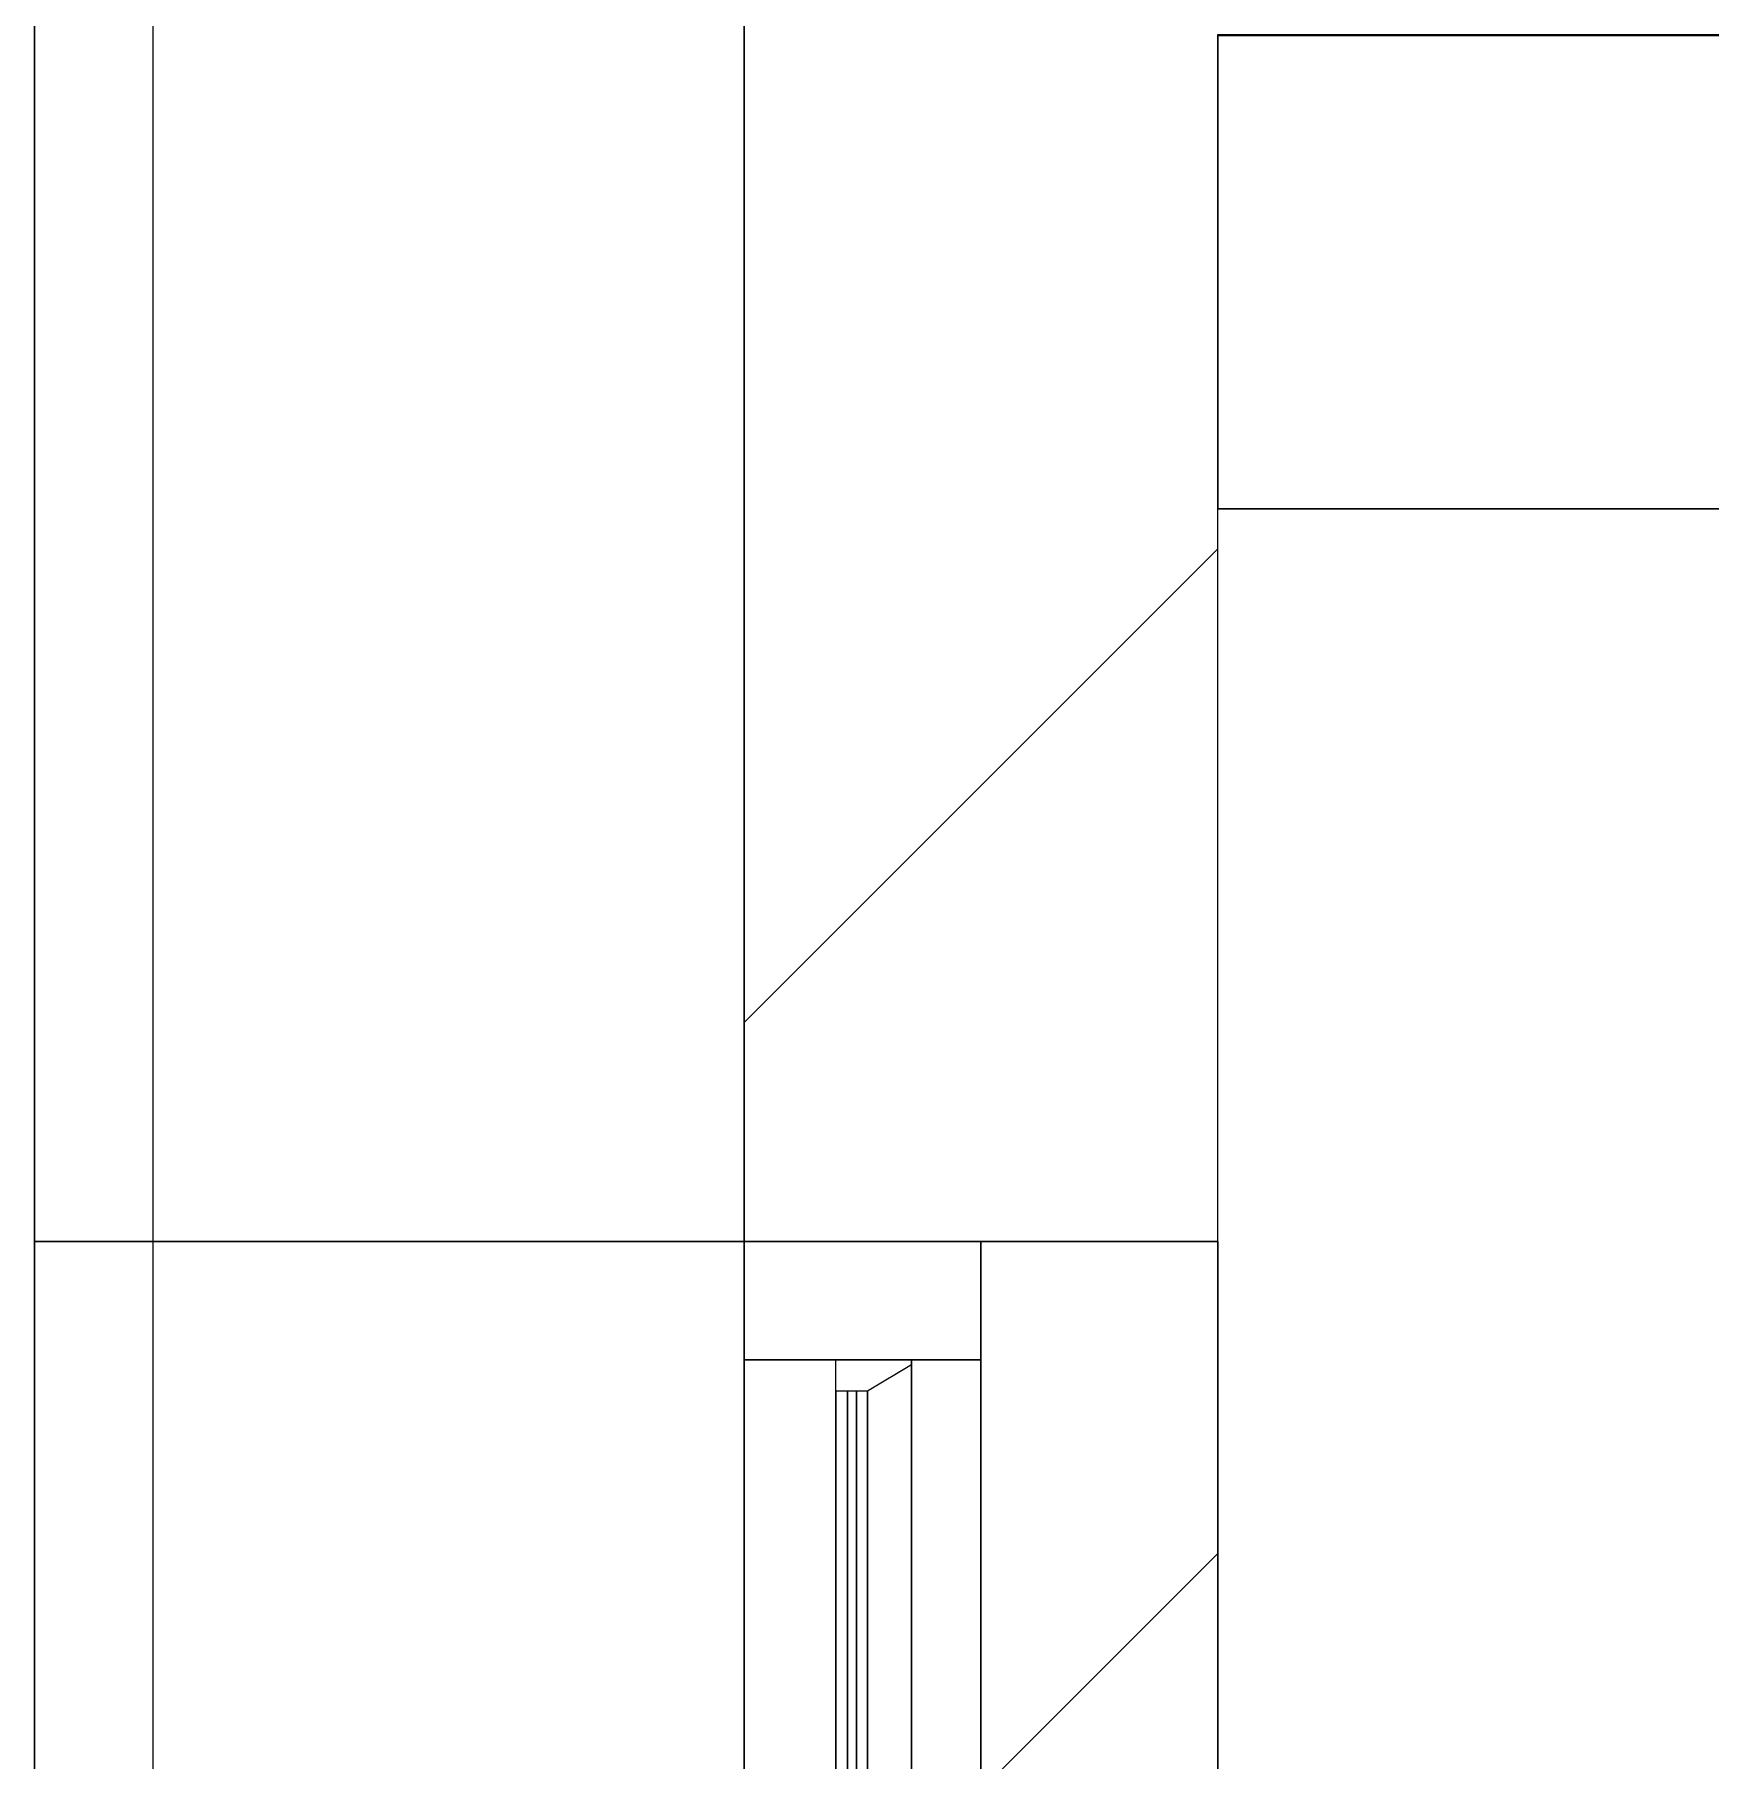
# Model space of a CAD drawing. Header units: millimetres. Extents: x -4000 to 187956, y -58990 to 162485.
# Drawn here: x 0 to 708, y 24171 to 24900 of the extents above; entities that cross this region are included whole.
import ezdxf

# ---------------------------------------------------------------- set-up
doc = ezdxf.new("R2010")
doc.units = ezdxf.units.MM
doc.linetypes.add('Grid Line', pattern=[2222.5, 1270, -317.5, 317.5, -317.5])
doc.linetypes.add('Grid Line 12_5mm', pattern=[2150, 1250, -300, 300, -300])
for name, color, linetype, lineweight in [('A-FLOR-LEVL', 51, 'Continuous', 9), ('A-GLAZ', 151, 'Continuous', 13), ('A-WALL', 113, 'Continuous', 13), ('A-WALL-PATT', 111, 'Continuous', 13), ('S-GRID', 1, 'Continuous', 30)]:
    doc.layers.add(name, color=color, linetype=linetype, lineweight=lineweight)

# ---------------------------------------------------------------- blocks, each defined once
blk = doc.blocks.new('WAF - 1240x600-V737-FFS - TANG 1')
at = {"layer": 'A-GLAZ', "color": 161, "lineweight": 15}
for p, q in [((-570, 0), (-620, 0)), ((-620, -100), (-620, 0)), ((570, 0), (-570, 0)), ((-570, 0), (570, 0)), ((-570, -29.29), (-570, 0)), ((-570, 0), (-570, -100)), ((-570, -61.31), (-570, -29.29)), ((570, -29.29), (-570, -29.29)), ((570, -61.31), (-570, -61.31)), ((-570, -100), (-570, -61.31)), ((620, -100), (-620, -100))]:
    blk.add_line(p, q, dxfattribs=at)
at = {"layer": 'A-GLAZ', "color": 163, "lineweight": 15}
for p, q in [((-620, 0), (620, 0)), ((-620, -100), (-620, 0))]:
    blk.add_line(p, q, dxfattribs=at)
at = {"layer": 'A-GLAZ', "lineweight": 15}
for p, q in [((570, 0), (-570, 0)), ((-570, -61.31), (-570, -29.29)), ((-570, -29.29), (-567.97, -29.29)), ((-570, -61.31), (-570, -29.29)), ((567.97, -29.29), (-567.97, -29.29)), ((-567.97, -29.29), (-556.81, -47.98)), ((-567.97, -29.29), (-556.81, -47.98)), ((-567.97, -29.29), (567.97, -29.29)), ((-556.81, -47.98), (556.81, -47.98)), ((-556.81, -47.98), (-556.81, -52.54)), ((-556.81, -47.98), (-556.81, -61.31)), ((556.81, -47.98), (-556.81, -47.98)), ((-556.81, -52.54), (556.81, -52.54)), ((-556.81, -52.54), (-556.81, -56.43)), ((556.81, -56.43), (-556.81, -56.43)), ((-556.81, -56.43), (-556.81, -61.31)), ((-556.81, -61.31), (-570, -61.31)), ((-556.81, -61.31), (556.81, -61.31)), ((556.81, -61.31), (-556.81, -61.31)), ((-570, -100), (-620, -100)), ((-570, -100), (570, -100)), ((-570, -100), (570, -100))]:
    blk.add_line(p, q, dxfattribs=at)
at = {"layer": 'A-GLAZ', "color": 255, "lineweight": 15}
for p, q in [((-567.97, -29.29), (567.97, -29.29)), ((556.81, -52.54), (-556.81, -52.54)), ((-556.81, -52.54), (-556.81, -56.43)), ((-556.81, -52.54), (-556.81, -56.43)), ((-556.81, -56.43), (556.81, -56.43)), ((556.81, -61.31), (-556.81, -61.31)), ((570, -100), (-570, -100))]:
    blk.add_line(p, q, dxfattribs=at)
blk = doc.blocks.new('CMF2_NHAXUONG_A_rvt-1-FFS - TANG 1')
at = {"layer": 'A-WALL-PATT', "lineweight": 9}
h = blk.add_hatch(dxfattribs=at)
h.set_pattern_fill('FP_12', color=250, style=0, pattern_type=2)
h.set_pattern_definition([(45, (0, 0), (-212.132, 212.132), [])])
h.paths.add_polyline_path([(499.79, 300), (499.79, 45350), (299.79, 45350), (300, 300)])
at = {"layer": 'A-FLOR-LEVL', "color": 252}
blk.add_line((0, 24390.32), (0, 36100), dxfattribs=at)
at = {"layer": 'A-FLOR-LEVL', "color": 253}
blk.add_line((0, 23150.32), (0, 24390.32), dxfattribs=at)
at = {"layer": 'A-WALL', "color": 50, "lineweight": 15}
for p, q in [((0, 45675.09), (0, 0)), ((50, 45675.09), (50, 50)), ((299.79, 300), (299.79, 45350)), ((299.79, 45350), (299.79, 300)), ((499.79, 22599.94), (499.79, 24900.11)), ((499.79, 24900.11), (4949.78, 24900.11)), ((499.79, 24899.75), (3860, 24899.75)), ((1299.79, 24699.75), (499.79, 24699.75))]:
    blk.add_line(p, q, dxfattribs=at)
at = {"layer": 'A-WALL', "color": 35, "lineweight": 15}
for p, q in [((0, 36300.01), (0, 24390.32)), ((499.79, 24900.11), (4949.78, 24900.11)), ((3860, 24899.75), (499.79, 24899.75)), ((499.79, 24899.75), (499.79, 24699.75)), ((499.79, 24390.32), (499.79, 24699.75)), ((499.79, 24699.75), (869.08, 24699.75)), ((0, 24390.32), (0, 23150.32)), ((0, 23150.32), (0, 24390.32)), ((0, 24390.32), (299.79, 24390.32)), ((299.79, 24390.32), (0, 24390.32)), ((499.79, 24390.32), (299.79, 24390.32)), ((399.79, 24390.32), (499.79, 24390.32)), ((499.79, 24390.32), (499.79, 23150.32)), ((499.79, 23150.32), (499.79, 24390.32))]:
    blk.add_line(p, q, dxfattribs=at)
at = {"layer": 'A-WALL', "color": 53, "lineweight": 15}
for p, q in [((499.79, 24699.75), (499.79, 24899.75)), ((499.79, 24699.75), (499.79, 24899.75)), ((0, 24390.32), (0, 23150.32)), ((299.79, 24390.32), (399.79, 24390.32)), ((499.79, 23150.32), (499.79, 24390.32))]:
    blk.add_line(p, q, dxfattribs=at)
at = {"layer": 'S-GRID', "linetype": 'Grid Line 12_5mm', "lineweight": 9}
blk.add_line((0, 161185.18), (0, -16487.44), dxfattribs=at)
at = {"layer": 'A-GLAZ', "color": 250, "lineweight": 9, "rotation": 270}
blk.add_blockref('WAF - 1240x600-V737-FFS - TANG 1', (399.79, 23770.32), dxfattribs=at)

msp = doc.modelspace()

# ---------------------------------------------------------------- block references
at = {"lineweight": 5}
msp.add_blockref('CMF2_NHAXUONG_A_rvt-1-FFS - TANG 1', (0, 0), dxfattribs=at)

# ---------------------------------------------------------------- next in the draw order: linework, layer by layer
at = {"layer": 'S-GRID', "linetype": 'Grid Line'}
msp.add_line((0, 161185.18), (0, -16487.44), dxfattribs=at)

doc.saveas('drawing.dxf')
